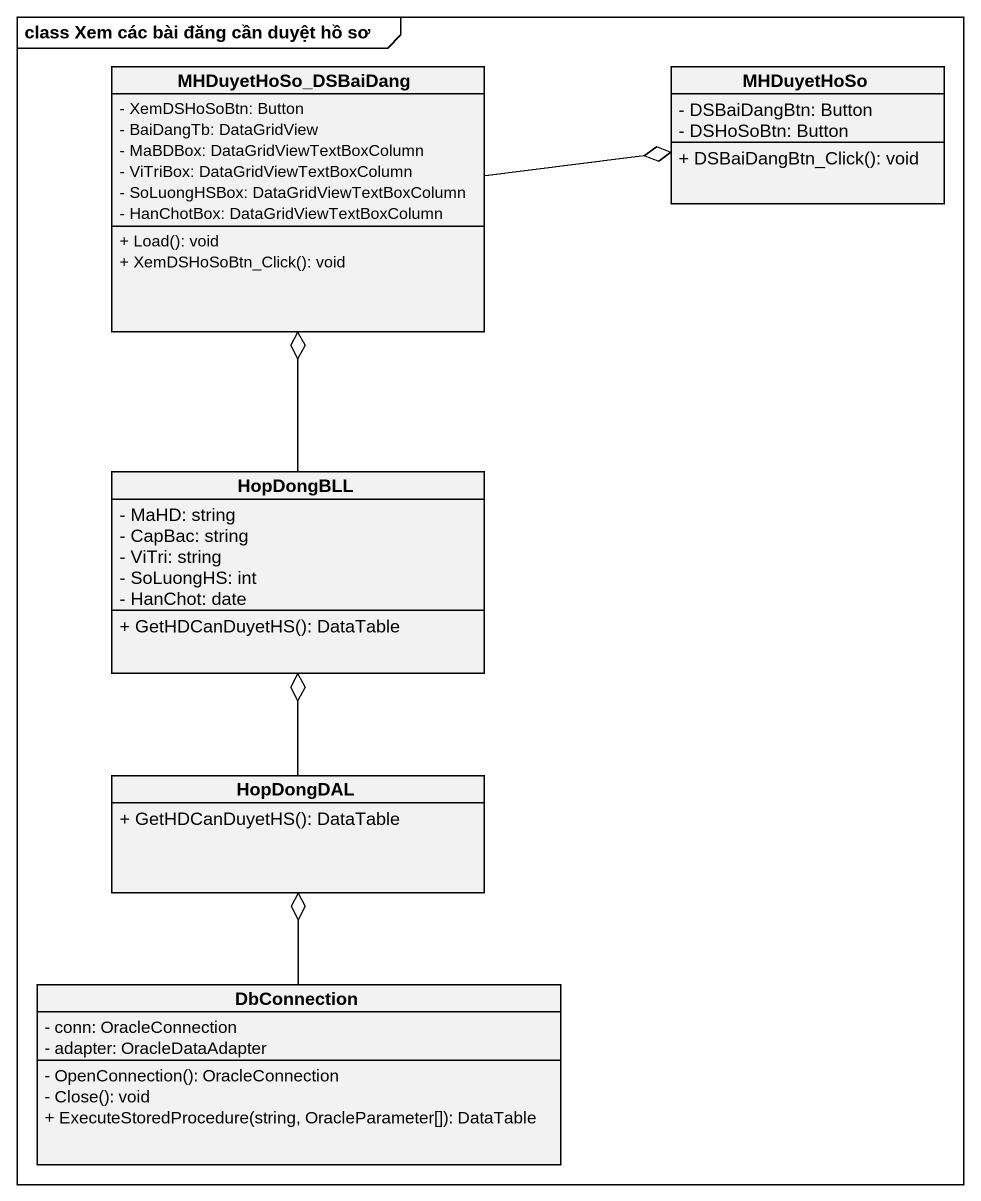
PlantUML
@startuml
mainframe class Xem các bài đăng cần duyệt hồ sơ
hide circle
hide empty members
skinparam classAttributeIconSize 0
class MHDuyetHoSo_DSBaiDang {
  - XemDSHoSoBtn: Button
  - BaiDangTb: DataGridView
  - MaBDBox: DataGridViewTextBoxColumn
  - ViTriBox: DataGridViewTextBoxColumn
  - SoLuongHSBox: DataGridViewTextBoxColumn
  - HanChotBox: DataGridViewTextBoxColumn
  + Load(): void
  + XemDSHoSoBtn_Click(): void
}
class MHDuyetHoSo {
  - DSBaiDangBtn: Button
  - DSHoSoBtn: Button
  + DSBaiDangBtn_Click(): void
}
class HopDongBLL {
  - MaHD: string
  - CapBac: string
  - ViTri: string
  - SoLuongHS: int
  - HanChot: date
  + GetHDCanDuyetHS(): DataTable
}
class HopDongDAL {
  + GetHDCanDuyetHS(): DataTable
}
class DbConnection {
  - conn: OracleConnection
  - adapter: OracleDataAdapter
  - OpenConnection(): OracleConnection
  - Close(): void
  + ExecuteStoredProcedure(string, OracleParameter[]): DataTable
}
MHDuyetHoSo_DSBaiDang -right-o MHDuyetHoSo
HopDongBLL -up-o MHDuyetHoSo_DSBaiDang
HopDongDAL -up-o HopDongBLL
DbConnection -up-o HopDongDAL
@enduml
